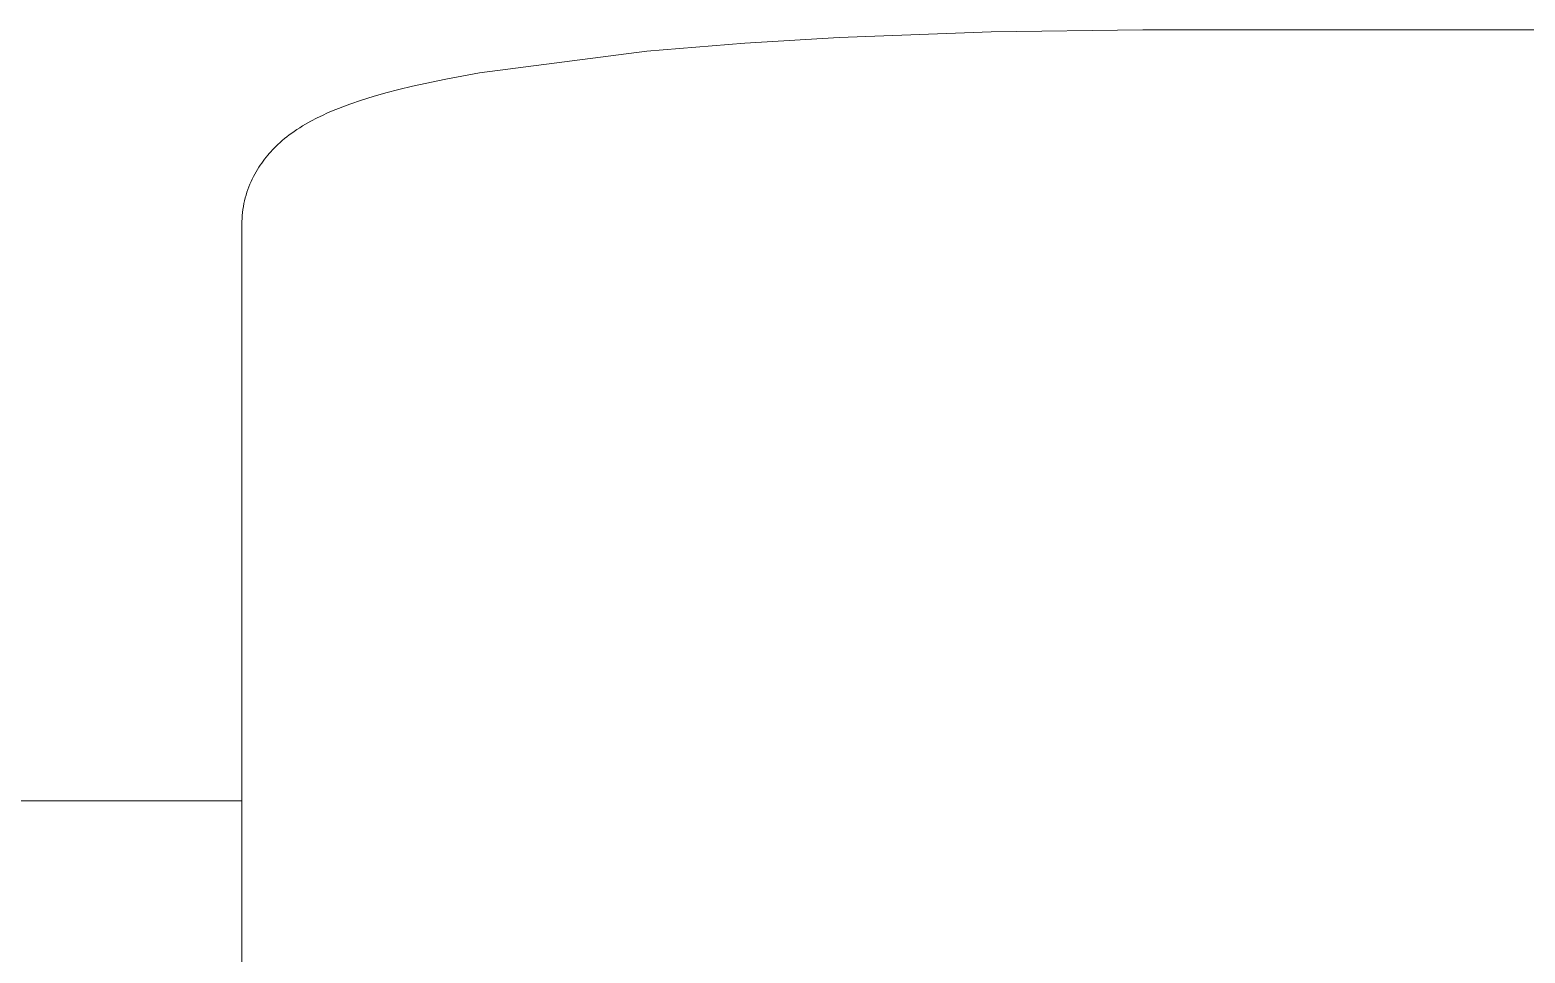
# Model space of a CAD drawing. Header units: inches. Extents: x -4 to 147, y -1 to 99.
# Drawn here: x 64.105 to 65.411, y 91.123 to 91.929 of the extents above; entities that cross this region are included whole.
import ezdxf

# ---------------------------------------------------------------- set-up
doc = ezdxf.new("R2010")
doc.units = ezdxf.units.IN
doc.layers.add('ZANO_R', color=7, linetype='Continuous', lineweight=0)

msp = doc.modelspace()

# ---------------------------------------------------------------- linework, layer by layer
at = {"layer": 'ZANO_R'}
for p, q in [((64.94457, 91.92771), (64.81189, 91.92277)), ((65.07734, 91.92931), (64.94457, 91.92771)), ((65.92238, 91.92931), (65.07734, 91.92931)), ((64.72945, 91.91776), (64.64384, 91.91063)), ((64.81189, 91.92277), (64.72945, 91.91776)), ((64.64384, 91.91063), (64.49766, 91.89178)), ((64.46821, 91.88637), (64.43894, 91.88008)), ((64.49766, 91.89178), (64.46821, 91.88637)), ((64.41569, 91.87423), (64.40482, 91.87113)), ((64.42705, 91.8772), (64.41569, 91.87423)), ((64.43894, 91.88008), (64.42705, 91.8772)), ((64.37442, 91.86077), (64.36964, 91.85882)), ((64.38423, 91.86445), (64.37442, 91.86077)), ((64.39437, 91.86789), (64.38423, 91.86445)), ((64.40482, 91.87113), (64.39437, 91.86789)), ((64.34552, 91.84693), (64.34301, 91.84543)), ((64.35015, 91.84954), (64.34552, 91.84693)), ((64.35571, 91.85244), (64.35015, 91.84954)), ((64.36028, 91.85466), (64.35571, 91.85244)), ((64.36492, 91.85679), (64.36028, 91.85466)), ((64.36964, 91.85882), (64.36492, 91.85679)), ((64.32728, 91.83433), (64.32527, 91.83264)), ((64.32932, 91.83597), (64.32728, 91.83433)), ((64.3314, 91.83757), (64.32932, 91.83597)), ((64.33352, 91.83913), (64.3314, 91.83757)), ((64.33566, 91.84065), (64.33352, 91.83913)), ((64.33808, 91.84229), (64.33566, 91.84065)), ((64.34053, 91.84389), (64.33808, 91.84229)), ((64.34301, 91.84543), (64.34053, 91.84389)), ((64.31389, 91.82143), (64.31253, 91.81985)), ((64.31526, 91.82296), (64.31389, 91.82143)), ((64.31665, 91.82446), (64.31526, 91.82296)), ((64.31947, 91.82732), (64.31665, 91.82446)), ((64.32136, 91.82914), (64.31947, 91.82732)), ((64.32329, 91.83091), (64.32136, 91.82914)), ((64.32527, 91.83264), (64.32329, 91.83091)), ((64.30356, 91.80738), (64.30238, 91.80538)), ((64.30476, 91.80932), (64.30356, 91.80738)), ((64.306, 91.81121), (64.30476, 91.80932)), ((64.30726, 91.81304), (64.306, 91.81121)), ((64.30855, 91.81481), (64.30726, 91.81304)), ((64.30985, 91.81654), (64.30855, 91.81481)), ((64.31118, 91.81822), (64.30985, 91.81654)), ((64.31253, 91.81985), (64.31118, 91.81822)), ((64.29701, 91.79452), (64.29609, 91.79221)), ((64.298, 91.79679), (64.29701, 91.79452)), ((64.29904, 91.79903), (64.298, 91.79679)), ((64.30012, 91.80121), (64.29904, 91.79903)), ((64.30123, 91.80333), (64.30012, 91.80121)), ((64.30238, 91.80538), (64.30123, 91.80333)), ((64.29297, 91.78263), (64.29235, 91.78016)), ((64.29366, 91.78507), (64.29297, 91.78263)), ((64.29441, 91.78748), (64.29366, 91.78507)), ((64.29522, 91.78986), (64.29441, 91.78748)), ((64.29609, 91.79221), (64.29522, 91.78986)), ((64.29056, 91.76997), (64.29029, 91.76735)), ((64.2909, 91.77256), (64.29056, 91.76997)), ((64.29132, 91.77512), (64.2909, 91.77256)), ((64.2918, 91.77765), (64.29132, 91.77512)), ((64.29235, 91.78016), (64.2918, 91.77765)), ((64.28998, 91.76205), (64.28994, 91.75936)), ((64.28994, 91.75933), (64.28994, 91.1737)), ((64.29009, 91.76471), (64.28998, 91.76205)), ((64.29029, 91.76735), (64.29009, 91.76471)), ((62.71407, 91.25585), (64.28994, 91.25585)), ((64.28994, 91.1737), (64.28994, 91.17355)), ((64.28994, 91.17355), (64.28994, 91.12301)), ((64.28994, 91.12301), (64.28994, 90.80338))]:
    msp.add_line(p, q, dxfattribs=at)

doc.saveas('drawing.dxf')
